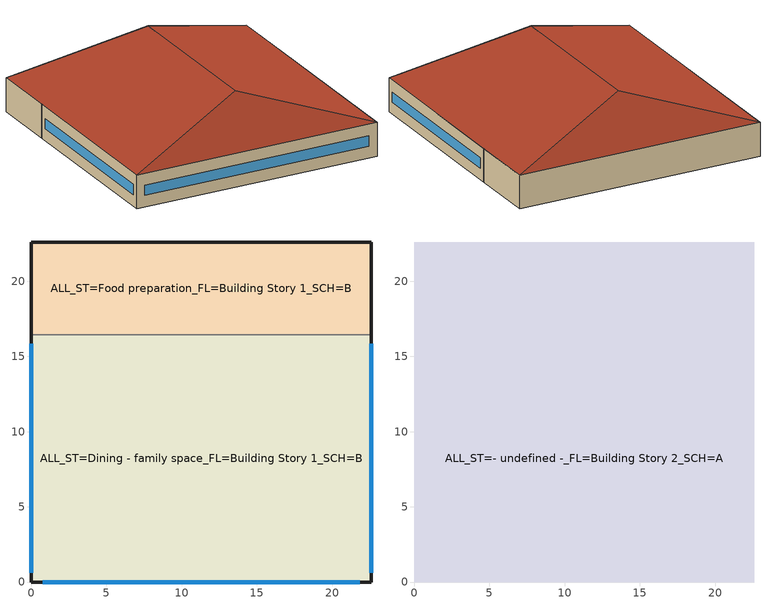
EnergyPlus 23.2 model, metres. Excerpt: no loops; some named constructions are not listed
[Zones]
ALL_ST=Dining - family space_FL=Building Story 1_SCH=B
 floor foundation (BTAP-Grnd-Floor-Mass:U-0.678_std): 22.61,16.44 22.61,0 0,0 0,16.44 z0
 wall outside (BTAP-Ext-Wall-Mass:U-0.346): 0,16.44 0,0 22.61,0 22.61,16.44 z0:3.05
 wall to ALL_ST=Food preparation_FL=Building Story 1_SCH=B (BTAP-Int-Wall): 22.61,16.44 0,16.44 z0:3.05
 window (BTAP-Ext-FixedWindow:U=0.295 SHGC=0.490): 22.61,0.6 22.61,15.84 / 0.75,0 21.86,0 / 0,15.84 0,0.6 z1.07:1.98
ALL_ST=Food preparation_FL=Building Story 1_SCH=B
 floor foundation (BTAP-Grnd-Floor-Mass:U-0.678_std): 22.61,22.61 22.61,16.44 0,16.44 0,22.61 z0
 wall outside (BTAP-Ext-Wall-Mass:U-0.346): 22.61,16.44 22.61,22.61 0,22.61 0,16.44 z0:3.05
ALL_ST=- undefined -_FL=Building Story 2_SCH=A
 floor to ALL_ST=Dining - family space_FL=Building Story 1_SCH=B (BTAP-Int-Floor): 22.61,16.44 22.61,0 0,0 0,16.44 z3.05
 floor to ALL_ST=Food preparation_FL=Building Story 1_SCH=B (BTAP-Int-Floor): 22.61,22.61 22.61,16.44 0,16.44 0,22.61 z3.05
 roof outside (BTAP-Ext-Roof-Metal:U-0.227): 11.3,3.77,6.82 22.61,0,3.05 22.61,22.61,3.05 11.3,18.84,6.82; 11.3,18.84,6.82 22.61,22.61,3.05 0,22.61,3.05; 11.3,3.77,6.82 0,0,3.05 22.61,0,3.05; 11.3,18.84,6.82 0,22.61,3.05 0,0,3.05 11.3,3.77,6.82
[Material]
100mm Normalweight concrete floor 1: Roughness=MediumSmooth; Thickness {m}=0.1016; Conductivity {W/m-K}=2.31; Density {kg/m3}=2322; Specific Heat {J/kg-K}=832; Thermal Absorptance=0.9; Solar Absorptance=0.7; Visible Absorptance=0.7
[Material:NoMass]
Typical Carpet Pad: Roughness=Smooth; Thermal Resistance {m2-K/W}=0.21648; Thermal Absorptance=0.9; Solar Absorptance=0.7; Visible Absorptance=0.8
[Construction]
BTAP-Int-Ceiling: Typical Carpet Pad, 100mm Normalweight concrete floor 1
[Schedule:Day:Interval]
NECB-B-Thermostat Setpoint-Heating Sun|Hol Day: No, 01:00, 18, 02:00, 22, 09:00, 18, 10:00, 20, 23:00, 22, 24:00, 18
NECB-B-Thermostat Setpoint-Heating Default|Wkdy Day; NECB-B-Thermostat Setpoint-Heating Sat Day; NECB-B-Thermostat Setpoint-Heating Default: No, 02:00, 22, 08:00, 18, 09:00, 20, 24:00, 22
NECB-B-Thermostat Setpoint-Cooling Sun|Hol Day: No, 09:00, 35, 23:00, 24, 24:00, 35
NECB-B-Thermostat Setpoint-Cooling Default|Wkdy Day; NECB-B-Thermostat Setpoint-Cooling Sat Day; NECB-B-Thermostat Setpoint-Cooling Default: No, 01:00, 24, 08:00, 35, 24:00, 24
sys_1|doas|shr>none|ssf>cv|zh>fancoil_4pipe|zc>fancoil_4pipe|srf>none| 1 Occ Sch Saturday: No, 02:00, 1, 10:00, 0, 24:00, 1
sys_1|doas|shr>none|ssf>cv|zh>fancoil_4pipe|zc>fancoil_4pipe|srf>none| 1 Occ Sch Summer Design Day; sys_1|doas|shr>none|ssf>cv|zh>fancoil_4pipe|zc>fancoil_4pipe|srf>none| 1 Occ Sch Winter Design Day: No, 24:00, 1
NECB-B-Service Water Heating Default; NECB-B-Service Water Heating Default|Wkdy Day: No, 01:00, 0.6, 02:00, 0.5, 09:00, 0.05, 11:00, 0.7, 12:00, 0.4, 13:00, 0.5, 15:00, 0.6, 16:00, 0.4, 18:00, 0.3, 19:00, 0.4, 20:00, 0.5, 22:00, 0.8, 24:00, 0.9
NECB-B-Service Water Heating Sat Day: No, 01:00, 0.7, 02:00, 0.6, 09:00, 0.05, 11:00, 0.7, 12:00, 0.4, 13:00, 0.5, 15:00, 0.6, 16:00, 0.4, 18:00, 0.3, 19:00, 0.4, 20:00, 0.5, 22:00, 0.8, 24:00, 0.9
NECB-B-Service Water Heating Sun|Hol Day: No, 01:00, 0.5, 02:00, 0.6, 09:00, 0.05, 11:00, 0.7, 12:00, 0.4, 13:00, 0.5, 15:00, 0.6, 16:00, 0.4, 18:00, 0.3, 19:00, 0.4, 20:00, 0.5, 22:00, 0.8, 24:00, 0.5
Schedule Day 10; Schedule Day 7; Service Water Loop Temp - 140F Default: No, 24:00, 60
Schedule Day 5; Schedule Day 8: No, 24:00, 0.2
Schedule Day 6; Schedule Day 9: No, 24:00, 0.05
Water Heater Ambient Temp Schedule - 70.0f Default: No, 24:00, 21.1111
